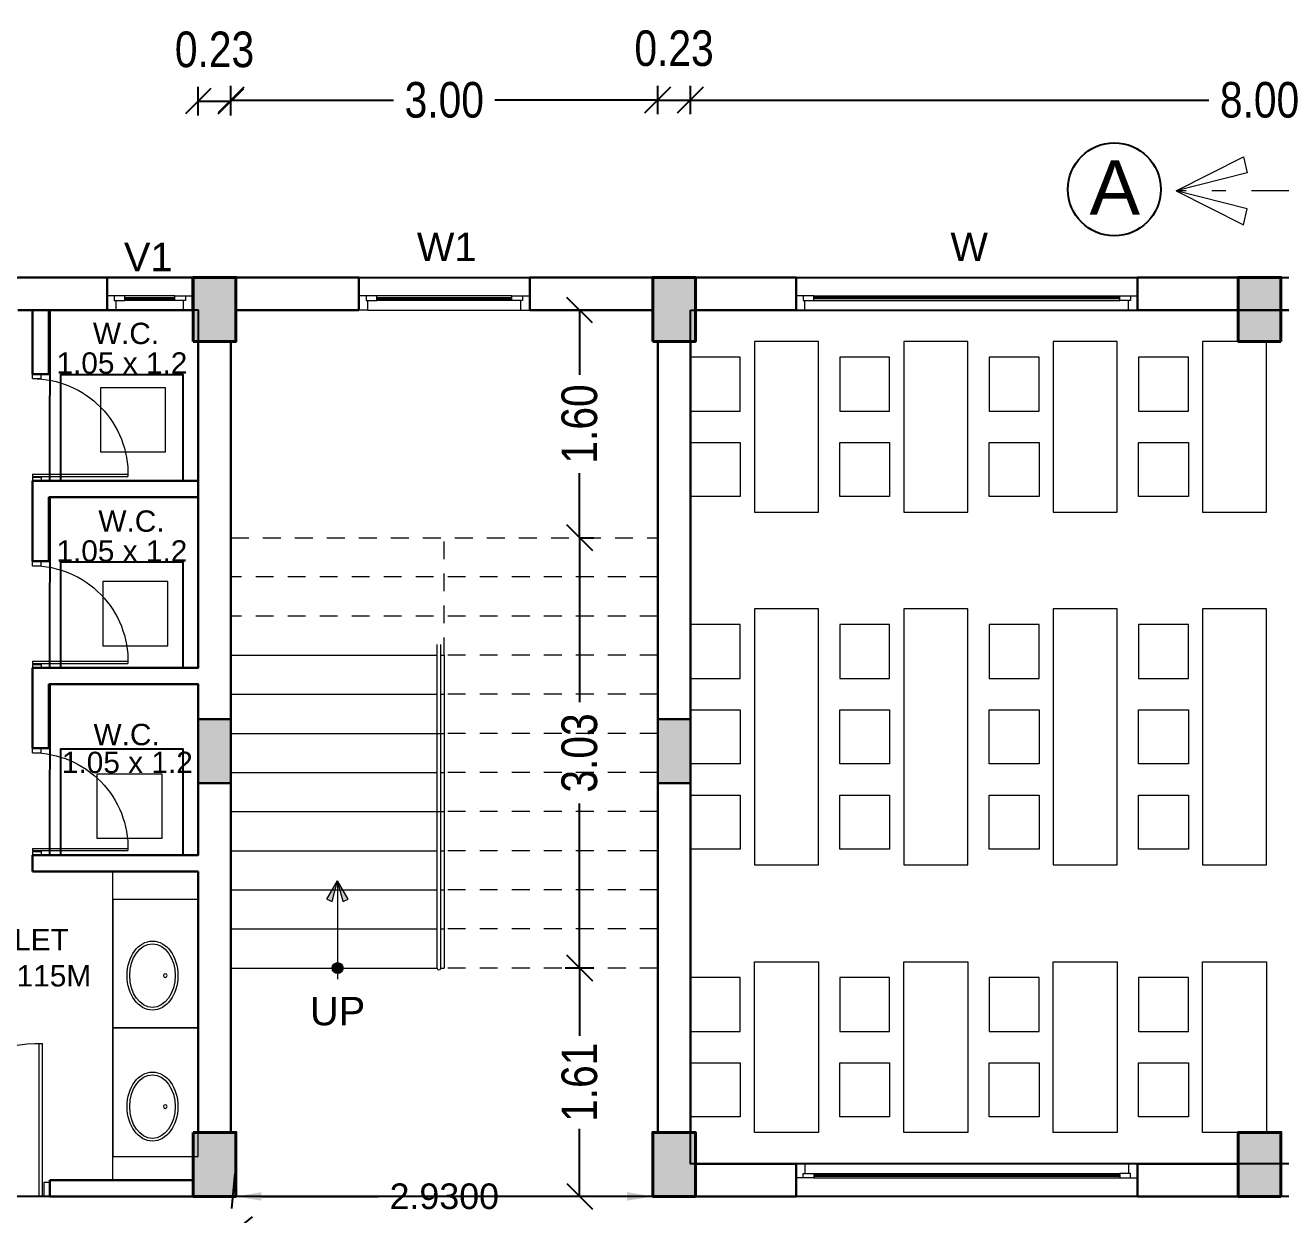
# Model space of a CAD drawing. Header units: metres. Extents: x 2792 to 3145, y -72 to 111.
# Drawn here: x 3003.84 to 3012.67, y -63.76 to -55.4 of the extents above; entities that cross this region are included whole.
import ezdxf
from ezdxf.enums import TextEntityAlignment as Align

# ---------------------------------------------------------------- set-up
doc = ezdxf.new("R2010")
doc.units = ezdxf.units.M
doc.header["$MEASUREMENT"] = 0
doc.header["$PDMODE"] = 35
for name, pattern in [('ACAD_ISO12W100', [21, 12, -3, 0, -3, 0, -3]), ('HIDDEN', [0.375, 0.25, -0.125]), ('PHANTOM2', [1.25, 0.625, -0.125, 0.125, -0.125, 0.125, -0.125])]:
    doc.linetypes.add(name, pattern=pattern)
for name, color, linetype, lineweight in [('BEAM', 4, 'Continuous', 30), ('BLK_1_FLR_0_WASH', 55, 'Continuous', 5), ('Col', 2, 'Continuous', 40), ('column', 6, 'Continuous', 9), ('DIM', 7, 'Continuous', 18), ('El', 9, 'Continuous', 20), ('Fittings', 9, 'Continuous', 0), ('Frame', 11, 'Continuous', 20), ('Furn', 80, 'Continuous', 0), ('Hidden', 8, 'HIDDEN', 0), ('JOI', 4, 'Continuous', 20), ('SECTION LINE', 1, 'ACAD_ISO12W100', 0), ('Stair', 52, 'Continuous', 18), ('Text', 7, 'Continuous', 5), ('WALL', 7, 'Continuous', 30)]:
    doc.layers.add(name, color=color, linetype=linetype, lineweight=lineweight)
for name, color, linetype in [('BLK_1_FLR_0_ EXIT_WIDTH_ STAIR', 1, 'Continuous'), ('BLK_1_FLR_0_BLT_UP_AREA', 44, 'Continuous'), ('BLK_1_FLR_0_CARPET_AREA', 56, 'Continuous'), ('BLK_1_FLR_0_REGULAR_ROOM_1', 3, 'Continuous'), ('BLK_1_FLR_0_WATER_CLOSET', 1, 'Continuous'), ('DIST_EXIT', 7, 'Continuous'), ('TOILET_VENTILATION', 6, 'Continuous'), ('WIN', 2, 'Continuous')]:
    doc.layers.add(name, color=color, linetype=linetype)
doc.styles.add('SKR', font='ARIALN.TTF')
doc.styles.get("Standard").update_dxf_attribs({"font": 'arial.ttf'})
doc.styles.add('THILAK', font='arial.ttf', dxfattribs={"height": 8.5})
doc.dimstyles.new('SKR', dxfattribs={"dimtxt": 0.25, "dimasz": 0.18, "dimexe": 0.1, "dimexo": 0.0625, "dimgap": 0.09, "dimtad": 0, "dimzin": 0, "dimdsep": 46, "dimtxsty": 'SKR', "dimblk": 'OBLIQUE', "dimcen": 0.09, "dimclrd": 8, "dimclre": 8, "dimadec": 0, "dimazin": 0, "dimtfac": 1, "dimtofl": 0, "dimtmove": 2, "dimatfit": 3, "dimfxl": 0, "dimtolj": 1, "dimtzin": 0, "dimarcsym": 0})
doc.dimstyles.new('SKR12', dxfattribs={"dimtxt": 0.3, "dimasz": 0.3, "dimexe": 0.3, "dimexo": 0.0625, "dimgap": 0.09, "dimtad": 0, "dimzin": 0, "dimdsep": 46, "dimtxsty": 'SKR', "dimblk": 'OBLIQUE', "dimcen": 0.09, "dimclrd": 8, "dimclre": 8, "dimadec": 0, "dimazin": 0, "dimtfac": 1, "dimtofl": 0, "dimtmove": 2, "dimatfit": 3, "dimfxl": 0, "dimtolj": 1, "dimtzin": 0, "dimarcsym": 0})
doc.dimstyles.get("Standard").update_dxf_attribs({"dimtxt": 0.18, "dimasz": 0.18, "dimexe": 0.18, "dimexo": 0.0625, "dimgap": 0.09, "dimtad": 0, "dimtih": 1, "dimtoh": 1, "dimdec": 4, "dimzin": 0, "dimdsep": 46, "dimtxsty": 'Standard', "dimcen": 0.09, "dimadec": 0, "dimazin": 0, "dimtfac": 1, "dimtdec": 4, "dimtofl": 0, "dimtmove": 0, "dimatfit": 3, "dimfxl": 0, "dimtolj": 1, "dimtzin": 0, "dimarcsym": 0})

# ---------------------------------------------------------------- blocks, each defined once
blk = doc.blocks.new('Z$W@#478')
h = blk.add_hatch(color=256)
h.paths.add_polyline_path([(0, 0), (0.5, -0.866), (0.259, -0.966)])
h.paths.add_polyline_path([(-0.5, -0.866), (-0.259, -0.966), (0, 0)])
for p, q in [((-0.5, -0.866), (0, 0)), ((-0.259, -0.966), (0, 0)), ((0.5, -0.866), (0, 0)), ((0.259, -0.966), (0, 0)), ((-0.5, -0.866), (-0.259, -0.966)), ((0.259, -0.966), (0.5, -0.866))]:
    blk.add_line(p, q)
blk = doc.blocks.new('A$C7F851B0A')
for p, q in [((1.5, 0), (1.5, 32.24)), ((2.25, 0), (2.25, 32.25)), ((1.2, 3), (0, 3)), ((0, 0), (0, 3)), ((1.2, 0), (1.2, 3)), ((34.5, 0), (34.5, 3)), ((34.5, 3), (36, 3)), ((36, 0), (36, 3)), ((1.2, 0), (0, 0)), ((2.25, 0), (1.5, 0)), ((34.5, 0), (36, 0))]:
    blk.add_line(p, q)
blk.add_arc((2.25, 0), 32.25, 0, 91.3326)
blk = doc.blocks.new('C')
at = {"layer": 'column'}
blk.add_hatch(color=2, dxfattribs=at).paths.add_polyline_path([(0, -450), (300, -450), (300, 0), (0, 0)])
at = {"layer": 'column', "color": 6}
blk.add_lwpolyline([(0, -450), (300, -450), (300, 0), (0, 0)], close=True, dxfattribs=at)
blk = doc.blocks.new('C2')
at = {"layer": 'BEAM'}
blk.add_hatch(color=2, dxfattribs=at).paths.add_polyline_path([(230, 0), (0, 0), (0, -450), (230, -450)])
at = {"layer": 'BEAM', "color": 6}
blk.add_lwpolyline([(0, -450), (230, -450), (230, 0), (0, 0)], close=True, dxfattribs=at)
blk = doc.blocks.new('_Oblique')
at = {"color": 0, "linetype": 'ByBlock', "lineweight": -2}
blk.add_line((-0.5, -0.5), (0.5, 0.5), dxfattribs=at)
blk = doc.blocks.new('*D14')
at = {"layer": 'Defpoints', "color": 0}
for p in [(3005.2879, -55.9322), (3005.2879, -57.9831), (3005.0579, -58.1318)]:
    blk.add_point(p, dxfattribs=at)
at = {"layer": 'DIM', "color": 8, "lineweight": -2}
for p, q in [((3005.0579, -56.0322), (3005.0579, -55.8322)), ((3005.2879, -56.0322), (3005.2879, -55.8322)), ((3005.0579, -55.9322), (3005.2879, -55.9322))]:
    blk.add_line(p, q, dxfattribs=at)
at = {"layer": 'DIM', "color": 8, "lineweight": -2, "xscale": 0.18, "yscale": 0.18, "zscale": 0.18, "rotation": 180}
blk.add_blockref('_Oblique', (3005.0579, -55.9322), dxfattribs=at)
at = {"layer": 'DIM', "color": 8, "lineweight": -2, "xscale": 0.18, "yscale": 0.18, "zscale": 0.18}
blk.add_blockref('_Oblique', (3005.2879, -55.9322), dxfattribs=at)
at = {"layer": 'DIM', "color": 0, "insert": (3005.1729, -55.5696), "char_height": 0.25, "attachment_point": 5, "style": 'SKR'}
blk.add_mtext('\\A1;0.23', dxfattribs=at)
blk = doc.blocks.new('*D15')
at = {"layer": 'Defpoints', "color": 0}
for p in [(3008.2879, -55.9242), (3008.2879, -57.7407), (3005.2879, -57.9831)]:
    blk.add_point(p, dxfattribs=at)
at = {"layer": 'DIM', "color": 8, "lineweight": -2}
for p, q in [((3005.2879, -56.0242), (3005.2879, -55.8242)), ((3008.2879, -56.0242), (3008.2879, -55.8242)), ((3005.2879, -55.9242), (3006.432, -55.9242)), ((3008.2879, -55.9242), (3007.1439, -55.9242))]:
    blk.add_line(p, q, dxfattribs=at)
at = {"layer": 'DIM', "color": 8, "lineweight": -2, "xscale": 0.18, "yscale": 0.18, "zscale": 0.18, "rotation": 180}
blk.add_blockref('_Oblique', (3005.2879, -55.9242), dxfattribs=at)
at = {"layer": 'DIM', "color": 8, "lineweight": -2, "xscale": 0.18, "yscale": 0.18, "zscale": 0.18}
blk.add_blockref('_Oblique', (3008.2879, -55.9242), dxfattribs=at)
at = {"layer": 'DIM', "color": 0, "insert": (3006.7879, -55.9242), "char_height": 0.25, "attachment_point": 5, "style": 'SKR'}
blk.add_mtext('\\A1;3.00', dxfattribs=at)
blk = doc.blocks.new('*D16')
at = {"layer": 'Defpoints', "color": 0}
for p in [(3008.5179, -55.9242), (3008.2879, -57.7407), (3008.5179, -57.8092)]:
    blk.add_point(p, dxfattribs=at)
at = {"layer": 'DIM', "color": 8, "lineweight": -2}
for p, q in [((3008.2879, -56.0242), (3008.2879, -55.8242)), ((3008.5179, -56.0242), (3008.5179, -55.8242)), ((3008.2879, -55.9242), (3008.5179, -55.9242))]:
    blk.add_line(p, q, dxfattribs=at)
at = {"layer": 'DIM', "color": 8, "lineweight": -2, "xscale": 0.18, "yscale": 0.18, "zscale": 0.18, "rotation": 180}
blk.add_blockref('_Oblique', (3008.2879, -55.9242), dxfattribs=at)
at = {"layer": 'DIM', "color": 8, "lineweight": -2, "xscale": 0.18, "yscale": 0.18, "zscale": 0.18}
blk.add_blockref('_Oblique', (3008.5179, -55.9242), dxfattribs=at)
at = {"layer": 'DIM', "color": 0, "insert": (3008.4029, -55.5615), "char_height": 0.25, "attachment_point": 5, "style": 'SKR'}
blk.add_mtext('\\A1;0.23', dxfattribs=at)
blk = doc.blocks.new('*D17')
at = {"layer": 'Defpoints', "color": 0}
for p in [(3016.5179, -55.9242), (3008.5179, -57.8092), (3016.5179, -57.9255)]:
    blk.add_point(p, dxfattribs=at)
at = {"layer": 'DIM', "color": 8, "lineweight": -2}
for p, q in [((3008.5179, -56.0242), (3008.5179, -55.8242)), ((3016.5179, -56.0242), (3016.5179, -55.8242)), ((3008.5179, -55.9242), (3012.1619, -55.9242)), ((3016.5179, -55.9242), (3012.8738, -55.9242))]:
    blk.add_line(p, q, dxfattribs=at)
at = {"layer": 'DIM', "color": 8, "lineweight": -2, "xscale": 0.18, "yscale": 0.18, "zscale": 0.18, "rotation": 180}
blk.add_blockref('_Oblique', (3008.5179, -55.9242), dxfattribs=at)
at = {"layer": 'DIM', "color": 8, "lineweight": -2, "xscale": 0.18, "yscale": 0.18, "zscale": 0.18}
blk.add_blockref('_Oblique', (3016.5179, -55.9242), dxfattribs=at)
at = {"layer": 'DIM', "color": 0, "insert": (3012.5179, -55.9242), "char_height": 0.25, "attachment_point": 5, "style": 'SKR'}
blk.add_mtext('\\A1;8.00', dxfattribs=at)
blk = doc.blocks.new('*D52')
at = {"layer": 'Defpoints', "color": 0}
for p in [(3007.6784, -57.4015), (3007.7385, -57.4015), (3007.6784, -59.0015)]:
    blk.add_point(p, dxfattribs=at)
at = {"layer": 'DIM', "color": 8, "lineweight": -2}
for p, q in [((3007.7385, -57.4015), (3007.8385, -57.4015)), ((3007.7385, -57.4015), (3007.7385, -57.8552)), ((3007.7385, -59.0015), (3007.7385, -58.5478)), ((3007.7385, -59.0015), (3007.8385, -59.0015))]:
    blk.add_line(p, q, dxfattribs=at)
at = {"layer": 'DIM', "color": 8, "lineweight": -2, "xscale": 0.18, "yscale": 0.18, "zscale": 0.18}
for p, rotation in [((3007.7385, -57.4015), 90), ((3007.7385, -59.0015), 270)]:
    blk.add_blockref('_Oblique', p, dxfattribs=dict(at, rotation=rotation))
at = {"layer": 'DIM', "color": 0, "insert": (3007.7385, -58.2015), "char_height": 0.25, "attachment_point": 5, "rotation": 90, "style": 'SKR'}
blk.add_mtext('\\A1;1.60', dxfattribs=at)
blk = doc.blocks.new('*D56')
at = {"layer": 'Defpoints', "color": 0}
for p in [(3007.6784, -59.0015), (3007.7385, -62.0265), (3008.2879, -62.0265)]:
    blk.add_point(p, dxfattribs=at)
at = {"layer": 'DIM', "color": 8, "lineweight": -2}
for p, q in [((3007.7385, -59.0015), (3007.8385, -59.0015)), ((3007.7385, -59.0015), (3007.7385, -60.1578)), ((3007.7385, -62.0265), (3007.7385, -60.8702)), ((3007.8385, -62.0265), (3007.6385, -62.0265))]:
    blk.add_line(p, q, dxfattribs=at)
at = {"layer": 'DIM', "color": 8, "lineweight": -2, "xscale": 0.18, "yscale": 0.18, "zscale": 0.18}
for p, rotation in [((3007.7385, -59.0015), 90), ((3007.7385, -62.0265), 270)]:
    blk.add_blockref('_Oblique', p, dxfattribs=dict(at, rotation=rotation))
at = {"layer": 'DIM', "color": 0, "insert": (3007.7385, -60.514), "char_height": 0.25, "attachment_point": 5, "rotation": 90, "style": 'SKR'}
blk.add_mtext('\\A1;3.03', dxfattribs=at)
blk = doc.blocks.new('*D57')
at = {"layer": 'Defpoints', "color": 0}
for p in [(3008.2879, -62.0265), (3007.7385, -63.6315), (3008.9066, -63.6315)]:
    blk.add_point(p, dxfattribs=at)
at = {"layer": 'DIM', "color": 8, "lineweight": -2}
for p, q in [((3007.8385, -62.0265), (3007.6385, -62.0265)), ((3007.7385, -62.0265), (3007.7385, -62.5021)), ((3007.7385, -63.6315), (3007.7385, -63.1558)), ((3007.8385, -63.6315), (3007.6385, -63.6315))]:
    blk.add_line(p, q, dxfattribs=at)
at = {"layer": 'DIM', "color": 8, "lineweight": -2, "xscale": 0.18, "yscale": 0.18, "zscale": 0.18}
for p, rotation in [((3007.7385, -62.0265), 90), ((3007.7385, -63.6315), 270)]:
    blk.add_blockref('_Oblique', p, dxfattribs=dict(at, rotation=rotation))
at = {"layer": 'DIM', "color": 0, "insert": (3007.7385, -62.829), "char_height": 0.25, "attachment_point": 5, "rotation": 90, "style": 'SKR'}
blk.add_mtext('\\A1;1.61', dxfattribs=at)
blk = doc.blocks.new('Z$W@#00390BB8')
blk.add_circle((0, 0.2683), 0.0128)
at = {"extrusion": (0, 0, -1)}
for major_axis, ratio in [((-0.2428, 0), 0.736842), ((-0.2236, 0), 0.714286)]:
    blk.add_ellipse((0, 0.1789), major_axis=major_axis, ratio=ratio, dxfattribs=at)
blk = doc.blocks.new('*D248')
at = {"layer": 'BLK_1_FLR_0_ EXIT_WIDTH_ STAIR', "color": 0, "lineweight": -2}
for p, q in [((3005.3229, -63.569), (3005.3229, -63.4515)), ((3008.2529, -63.569), (3008.2529, -63.4515)), ((3005.5029, -63.6315), (3006.3231, -63.6315)), ((3008.0729, -63.6315), (3007.2528, -63.6315))]:
    blk.add_line(p, q, dxfattribs=at)
at = {"layer": 'BLK_1_FLR_0_ EXIT_WIDTH_ STAIR', "color": 0}
for points in [[(3005.5029, -63.6015), (3005.5029, -63.6615), (3005.3229, -63.6315)], [(3008.0729, -63.6015), (3008.0729, -63.6615), (3008.2529, -63.6315)]]:
    blk.add_solid(points, dxfattribs=at)
at = {"layer": 'Defpoints', "color": 0}
for p in [(3005.3229, -63.6315), (3005.3229, -63.6315), (3008.2529, -63.6315)]:
    blk.add_point(p, dxfattribs=at)
at = {"layer": 'BLK_1_FLR_0_ EXIT_WIDTH_ STAIR', "color": 0, "insert": (3006.7879, -63.6315), "char_height": 0.18, "attachment_point": 5}
blk.add_mtext('\\A1;2.9300', dxfattribs=at)
blk = doc.blocks.new('*D260')
at = {"layer": 'Defpoints', "color": 0}
for p in [(3005.3229, -63.4065), (3025.0129, -65.3715), (3024.9627, -65.8745)]:
    blk.add_point(p, dxfattribs=at)
at = {"layer": 'DIST_EXIT', "color": 8, "linetype": 'HIDDEN', "lineweight": -2}
for p, q in [((3005.3167, -63.4687), (3005.2429, -64.208)), ((3025.0067, -65.4337), (3024.9329, -66.173))]:
    blk.add_line(p, q, dxfattribs=at)
at = {"layer": 'DIST_EXIT', "color": 8, "linetype": 'PHANTOM2', "lineweight": -2}
for p, q in [((3005.2727, -63.9095), (3014.6263, -64.843)), ((3024.9627, -65.8745), (3015.6091, -64.941))]:
    blk.add_line(p, q, dxfattribs=at)
at = {"layer": 'DIST_EXIT', "color": 8, "lineweight": -2, "xscale": 0.3, "yscale": 0.3, "zscale": 0.3}
for p, rotation in [((3005.2727, -63.9095), 174.3009314214869), ((3024.9627, -65.8745), 354.3009314214869)]:
    blk.add_blockref('_Oblique', p, dxfattribs=dict(at, rotation=rotation))
at = {"layer": 'DIST_EXIT', "color": 0, "insert": (3015.1177, -64.892), "char_height": 0.3, "attachment_point": 5, "rotation": 354.30093, "style": 'SKR'}
blk.add_mtext('\\A1;19.79', dxfattribs=at)

msp = doc.modelspace()

# ---------------------------------------------------------------- hatches: boundary and pattern name
at = {"layer": 'DIM'}
h = msp.add_hatch(color=256, dxfattribs=at)
h.paths.add_polyline_path([(3006.03791, -61.98814, -0.4142136), (3006.07624, -62.02647), (3006.03791, -62.02647)])
h.paths.add_polyline_path([(3006.03791, -61.98814), (3006.03791, -62.02647), (3005.99958, -62.02647, -0.4142136)])
h.paths.add_polyline_path([(3005.99958, -62.02647), (3006.03791, -62.02647), (3006.03791, -62.06481, -0.4142136)])
h.paths.add_polyline_path([(3006.03791, -62.02647), (3006.07624, -62.02647, -0.4142136), (3006.03791, -62.06481)])

# ---------------------------------------------------------------- linework, layer by layer
at = {"color": 2, "linetype": 'ByBlock', "ltscale": 0.05}
msp.add_circle((3011.49684, -56.5522), 0.32691, dxfattribs=at)
at = {"layer": 'BLK_1_FLR_0_BLT_UP_AREA', "color": 24}
msp.add_lwpolyline([(3001.69292, -57.17147), (3056.26292, -57.17147), (3056.26292, -65.67147), (3001.69292, -65.67147)], close=True, dxfattribs=at)
at = {"layer": 'BLK_1_FLR_0_CARPET_AREA', "color": 24}
for points in [[(3008.51791, -57.40147), (3016.51789, -57.40147), (3016.51789, -63.40147), (3008.51791, -63.40147)], [(3056.03292, -63.63147), (3001.92292, -63.63147), (3001.92292, -65.43292), (3056.03292, -65.43292)]]:
    msp.add_lwpolyline(points, close=True, dxfattribs=at)
at = {"layer": 'BLK_1_FLR_0_REGULAR_ROOM_1', "color": 3}
msp.add_lwpolyline([(3008.51791, -57.40147), (3024.74792, -57.40147), (3024.74792, -63.40147), (3008.51791, -63.40147)], close=True, dxfattribs=at)
at = {"layer": 'BLK_1_FLR_0_WASH', "color": 60}
for points in [[(3004.8276, -58.39817), (3004.8276, -57.94817), (3004.3706, -57.94817), (3004.3706, -58.39817)], [(3004.84398, -59.75988), (3004.84398, -59.30988), (3004.38698, -59.30988), (3004.38698, -59.75988)], [(3004.80377, -61.11266), (3004.80377, -60.66266), (3004.34677, -60.66266), (3004.34677, -61.11266)]]:
    msp.add_lwpolyline(points, close=True, dxfattribs=at)
at = {"layer": 'BLK_1_FLR_0_WASH', "color": 55}
for points in [[(3005.05792, -61.54448), (3004.45856, -61.54448), (3004.45814, -62.44748), (3005.05792, -62.44748)], [(3005.05792, -62.44748), (3004.45856, -62.44748), (3004.45814, -63.35049), (3005.05792, -63.35049)]]:
    msp.add_lwpolyline(points, close=True, dxfattribs=at)
at = {"layer": 'BLK_1_FLR_0_WATER_CLOSET', "color": 2}
for points in [[(3005.06042, -57.40147), (3004.01542, -57.40147), (3004.01292, -58.60147), (3005.05792, -58.60147)], [(3005.06042, -58.71647), (3004.01542, -58.71647), (3004.01292, -59.91647), (3005.05792, -59.91647)], [(3005.06042, -60.03147), (3004.01542, -60.03147), (3004.01292, -61.23147), (3005.05792, -61.23147)]]:
    msp.add_lwpolyline(points, close=True, dxfattribs=at)
at = {"layer": 'Col'}
for points in [[(3005.02292, -57.62147), (3005.32292, -57.62147), (3005.32292, -57.17147), (3005.02292, -57.17147)], [(3008.25292, -57.62147), (3008.55292, -57.62147), (3008.55292, -57.17147), (3008.25292, -57.17147)], [(3012.66789, -57.62147), (3012.36789, -57.62147), (3012.36789, -57.17147), (3012.66789, -57.17147)], [(3005.02292, -63.18147), (3005.32292, -63.18147), (3005.32292, -63.63147), (3005.02292, -63.63147)], [(3008.55291, -63.63147), (3008.25291, -63.63147), (3008.25291, -63.18147), (3008.55291, -63.18147)], [(3012.66789, -63.63147), (3012.36789, -63.63147), (3012.36789, -63.18147), (3012.66789, -63.18147)]]:
    msp.add_lwpolyline(points, close=True, dxfattribs=at)
at = {"layer": 'DIM'}
msp.add_line((3006.03791, -61.41253), (3006.03791, -62.10314), dxfattribs=at)
msp.add_circle((3006.03791, -62.02647), 0.03833, dxfattribs=at)
at = {"layer": 'El'}
for p, q in [((3004.41806, -57.17147), (3005.01805, -57.17147)), ((3006.18791, -57.17147), (3007.38791, -57.17147)), ((3011.66039, -57.17147), (3009.26039, -57.17147)), ((3004.89306, -57.30147), (3004.54306, -57.30147)), ((3004.89306, -57.33272), (3004.54306, -57.33272)), ((3005.01806, -57.30147), (3005.01805, -57.30147)), ((3007.26291, -57.30147), (3006.31291, -57.30147)), ((3007.26291, -57.33272), (3006.31291, -57.33272)), ((3007.38791, -57.30147), (3007.38791, -57.30147)), ((3009.38539, -57.30147), (3011.53539, -57.30147)), ((3009.38539, -57.33272), (3011.53539, -57.33272)), ((3004.48056, -57.40147), (3004.95556, -57.40147)), ((3006.25041, -57.40147), (3007.32541, -57.40147)), ((3011.59789, -57.40147), (3009.32289, -57.40147)), ((3004.45792, -63.51647), (3004.45792, -61.34647)), ((3011.59789, -63.40147), (3009.32289, -63.40147)), ((3009.38539, -63.47022), (3011.53539, -63.47022)), ((3009.38539, -63.50147), (3011.53539, -63.50147)), ((3011.66039, -63.63147), (3009.26039, -63.63147))]:
    msp.add_line(p, q, dxfattribs=at)
at = {"layer": 'Fittings'}
for centre in [(3004.7368, -62.07897), (3004.7368, -62.07897), (3004.7368, -62.07897), (3004.7368, -62.99981), (3004.7368, -62.99981), (3004.7368, -62.99981), (3004.7368, -62.99981)]:
    msp.add_ellipse(centre, major_axis=(0, 0.22361), ratio=0.7142857, start_param=3.1415927, end_param=9.424778, dxfattribs=at)
at = {"layer": 'Frame'}
for p, q in [((3004.54306, -57.30147), (3004.41806, -57.30147)), ((3004.46806, -57.30147), (3004.46806, -57.33272)), ((3004.46806, -57.33272), (3004.54306, -57.33272)), ((3004.48056, -57.40147), (3004.48056, -57.33272)), ((3004.54306, -57.33272), (3004.54306, -57.30147)), ((3004.89305, -57.30147), (3005.01805, -57.30147)), ((3004.89306, -57.33272), (3004.89306, -57.30147)), ((3004.96806, -57.33272), (3004.89306, -57.33272)), ((3004.95556, -57.40147), (3004.95556, -57.33272)), ((3004.96806, -57.30147), (3004.96806, -57.33272)), ((3005.01805, -57.30147), (3005.01806, -57.30147)), ((3006.31291, -57.30147), (3006.18791, -57.30147)), ((3006.23791, -57.30147), (3006.23791, -57.33272)), ((3006.23791, -57.33272), (3006.31291, -57.33272)), ((3006.25041, -57.40147), (3006.25041, -57.33272)), ((3006.31291, -57.33272), (3006.31291, -57.30147)), ((3007.26291, -57.33272), (3007.26291, -57.30147)), ((3007.26291, -57.30147), (3007.38791, -57.30147)), ((3007.33791, -57.33272), (3007.26291, -57.33272)), ((3007.32541, -57.40147), (3007.32541, -57.33272)), ((3007.33791, -57.30147), (3007.33791, -57.33272)), ((3009.38539, -57.30147), (3009.26039, -57.30147)), ((3009.31039, -57.30147), (3009.31039, -57.33272)), ((3009.31039, -57.33272), (3009.38539, -57.33272)), ((3009.32289, -57.40147), (3009.32289, -57.33272)), ((3009.38539, -57.33272), (3009.38539, -57.30147)), ((3011.53539, -57.33272), (3011.53539, -57.30147)), ((3011.53539, -57.30147), (3011.66039, -57.30147)), ((3011.61039, -57.33272), (3011.53539, -57.33272)), ((3011.59789, -57.40147), (3011.59789, -57.33272)), ((3011.61039, -57.30147), (3011.61039, -57.33272)), ((3004.48056, -57.40147), (3004.41806, -57.40147)), ((3004.95556, -57.40147), (3005.01806, -57.40147)), ((3006.25041, -57.40147), (3006.18791, -57.40147)), ((3007.32541, -57.40147), (3007.38791, -57.40147)), ((3009.32289, -57.40147), (3009.26039, -57.40147)), ((3011.59789, -57.40147), (3011.66039, -57.40147)), ((3006.73791, -62.02647), (3006.73791, -59.75147)), ((3006.76291, -62.02647), (3006.76291, -59.75147)), ((3009.32289, -63.40147), (3009.26039, -63.40147)), ((3009.32289, -63.40147), (3009.32289, -63.47022)), ((3011.59789, -63.40147), (3011.59789, -63.47022)), ((3011.59789, -63.40147), (3011.66039, -63.40147)), ((3009.38539, -63.50147), (3009.26039, -63.50147)), ((3009.31039, -63.50147), (3009.31039, -63.47022)), ((3009.31039, -63.47022), (3009.38539, -63.47022)), ((3009.38539, -63.47022), (3009.38539, -63.50147)), ((3011.53539, -63.47022), (3011.53539, -63.50147)), ((3011.61039, -63.47022), (3011.53539, -63.47022)), ((3011.53539, -63.50147), (3011.66039, -63.50147)), ((3011.61039, -63.50147), (3011.61039, -63.47022))]:
    msp.add_line(p, q, dxfattribs=at)
msp.add_arc((3006.75041, -62.02647), 0.0125, 180, 0, dxfattribs=at)
at = {"layer": 'Furn'}
for points in [[(3008.96789, -57.62147), (3008.96789, -58.82147), (3009.41789, -58.82147), (3009.41789, -57.62147)], [(3010.01789, -57.62147), (3010.01789, -58.82147), (3010.46789, -58.82147), (3010.46789, -57.62147)], [(3011.06789, -57.62147), (3011.06789, -58.82147), (3011.51789, -58.82147), (3011.51789, -57.62147)], [(3012.11789, -57.62147), (3012.11789, -58.82147), (3012.56789, -58.82147), (3012.56789, -57.62147)], [(3008.86789, -57.73147), (3008.51789, -57.73147), (3008.51789, -58.11147), (3008.86789, -58.11147)], [(3009.91789, -57.73147), (3009.56789, -57.73147), (3009.56789, -58.11147), (3009.91789, -58.11147)], [(3010.96789, -57.73147), (3010.61789, -57.73147), (3010.61789, -58.11147), (3010.96789, -58.11147)], [(3012.01789, -57.73147), (3011.66789, -57.73147), (3011.66789, -58.11147), (3012.01789, -58.11147)], [(3008.86789, -58.71147), (3008.51789, -58.71147), (3008.51789, -58.33147), (3008.86789, -58.33147)], [(3009.91789, -58.71147), (3009.56789, -58.71147), (3009.56789, -58.33147), (3009.91789, -58.33147)], [(3010.96789, -58.71147), (3010.61789, -58.71147), (3010.61789, -58.33147), (3010.96789, -58.33147)], [(3012.01789, -58.71147), (3011.66789, -58.71147), (3011.66789, -58.33147), (3012.01789, -58.33147)], [(3008.96789, -59.50147), (3008.96789, -61.30147), (3009.41789, -61.30147), (3009.41789, -59.50147)], [(3010.01789, -59.50147), (3010.01789, -61.30147), (3010.46789, -61.30147), (3010.46789, -59.50147)], [(3011.06789, -59.50147), (3011.06789, -61.30147), (3011.51789, -61.30147), (3011.51789, -59.50147)], [(3012.11789, -59.50147), (3012.11789, -61.30147), (3012.56789, -61.30147), (3012.56789, -59.50147)], [(3008.86789, -59.61147), (3008.51789, -59.61147), (3008.51789, -59.99147), (3008.86789, -59.99147)], [(3009.91789, -59.61147), (3009.56789, -59.61147), (3009.56789, -59.99147), (3009.91789, -59.99147)], [(3010.96789, -59.61147), (3010.61789, -59.61147), (3010.61789, -59.99147), (3010.96789, -59.99147)], [(3012.01789, -59.61147), (3011.66789, -59.61147), (3011.66789, -59.99147), (3012.01789, -59.99147)], [(3008.86789, -60.59147), (3008.51789, -60.59147), (3008.51789, -60.21147), (3008.86789, -60.21147)], [(3009.91789, -60.59147), (3009.56789, -60.59147), (3009.56789, -60.21147), (3009.91789, -60.21147)], [(3010.96789, -60.59147), (3010.61789, -60.59147), (3010.61789, -60.21147), (3010.96789, -60.21147)], [(3012.01789, -60.59147), (3011.66789, -60.59147), (3011.66789, -60.21147), (3012.01789, -60.21147)], [(3008.86789, -61.19147), (3008.51789, -61.19147), (3008.51789, -60.81147), (3008.86789, -60.81147)], [(3009.91789, -61.19147), (3009.56789, -61.19147), (3009.56789, -60.81147), (3009.91789, -60.81147)], [(3010.96789, -61.19147), (3010.61789, -61.19147), (3010.61789, -60.81147), (3010.96789, -60.81147)], [(3012.01789, -61.19147), (3011.66789, -61.19147), (3011.66789, -60.81147), (3012.01789, -60.81147)], [(3008.96789, -63.18147), (3008.96789, -61.98147), (3009.41789, -61.98147), (3009.41789, -63.18147)], [(3010.01789, -63.18147), (3010.01789, -61.98147), (3010.46789, -61.98147), (3010.46789, -63.18147)], [(3011.06789, -63.18147), (3011.06789, -61.98147), (3011.51789, -61.98147), (3011.51789, -63.18147)], [(3012.11789, -63.18147), (3012.11789, -61.98147), (3012.56789, -61.98147), (3012.56789, -63.18147)], [(3008.86789, -62.09147), (3008.51789, -62.09147), (3008.51789, -62.47147), (3008.86789, -62.47147)], [(3009.91789, -62.09147), (3009.56789, -62.09147), (3009.56789, -62.47147), (3009.91789, -62.47147)], [(3010.96789, -62.09147), (3010.61789, -62.09147), (3010.61789, -62.47147), (3010.96789, -62.47147)], [(3012.01789, -62.09147), (3011.66789, -62.09147), (3011.66789, -62.47147), (3012.01789, -62.47147)], [(3008.86789, -63.07147), (3008.51789, -63.07147), (3008.51789, -62.69147), (3008.86789, -62.69147)], [(3009.91789, -63.07147), (3009.56789, -63.07147), (3009.56789, -62.69147), (3009.91789, -62.69147)], [(3010.96789, -63.07147), (3010.61789, -63.07147), (3010.61789, -62.69147), (3010.96789, -62.69147)], [(3012.01789, -63.07147), (3011.66789, -63.07147), (3011.66789, -62.69147), (3012.01789, -62.69147)]]:
    msp.add_lwpolyline(points, close=True, dxfattribs=at)
at = {"layer": 'Hidden', "ltscale": 0.5}
for p, q in [((3005.28791, -59.00147), (3008.28791, -59.00147)), ((3006.78791, -59.82647), (3006.78791, -59.00147)), ((3008.28791, -59.27647), (3005.28792, -59.27647)), ((3008.28791, -59.55147), (3005.28792, -59.55147)), ((3008.28791, -59.82647), (3006.78791, -59.82647)), ((3008.28791, -60.10147), (3006.78791, -60.10147)), ((3008.28791, -60.37647), (3006.78791, -60.37647)), ((3008.28791, -60.65147), (3006.78791, -60.65147)), ((3008.28791, -60.92647), (3006.78791, -60.92647)), ((3008.28791, -61.20147), (3006.78791, -61.20147)), ((3008.28791, -61.47647), (3006.78791, -61.47647)), ((3008.28791, -61.75147), (3006.78791, -61.75147)), ((3008.28791, -62.02647), (3006.78791, -62.02647))]:
    msp.add_line(p, q, dxfattribs=at)
at = {"layer": 'SECTION LINE', "color": 2, "ltscale": 0.05}
for p, q in [((3011.9308, -56.56287), (3012.40456, -56.32372)), ((3012.40456, -56.32372), (3012.43192, -56.43599)), ((3012.43192, -56.43599), (3011.9308, -56.56287)), ((3011.9308, -56.56287), (3012.40456, -56.80201)), ((3012.43192, -56.68975), (3011.9308, -56.56287)), ((3012.40456, -56.80201), (3012.43192, -56.68975))]:
    msp.add_line(p, q, dxfattribs=at)
at = {"layer": 'SECTION LINE', "color": 2, "ltscale": 0.06}
msp.add_lwpolyline([(3011.9308, -66.57714), (3013.18203, -66.57714), (3013.18203, -56.56287), (3011.9308, -56.56287)], dxfattribs=at)
at = {"layer": 'Stair', "ltscale": 20}
for p, q in [((3005.28791, -59.82647), (3006.73791, -59.82647)), ((3006.76291, -59.82647), (3006.78791, -59.82647)), ((3006.78791, -59.82647), (3006.78791, -62.02647)), ((3005.28791, -60.10147), (3006.73791, -60.10147)), ((3006.76291, -60.10147), (3006.78791, -60.10147)), ((3005.28791, -60.37647), (3006.78791, -60.37647)), ((3006.76291, -60.37647), (3006.78791, -60.37647)), ((3005.28791, -60.65147), (3006.73791, -60.65147)), ((3006.76291, -60.65147), (3006.78791, -60.65147)), ((3005.28791, -60.92647), (3006.78791, -60.92647)), ((3005.28791, -61.20147), (3006.73791, -61.20147)), ((3006.76291, -61.20147), (3006.78791, -61.20147)), ((3005.28791, -61.47647), (3006.73791, -61.47647)), ((3006.76291, -61.47647), (3006.78791, -61.47647)), ((3005.28791, -61.75147), (3006.73791, -61.75147)), ((3006.76291, -61.75147), (3006.78791, -61.75147)), ((3005.28791, -62.02647), (3006.73791, -62.02647)), ((3006.76291, -62.02647), (3006.78791, -62.02647))]:
    msp.add_line(p, q, dxfattribs=at)
at = {"layer": 'TOILET_VENTILATION'}
for points in [[(3004.09089, -58.60147), (3004.95364, -58.60147), (3004.95364, -57.85674), (3004.09089, -57.85674)], [(3004.09089, -59.91647), (3004.95364, -59.91647), (3004.95364, -59.17174), (3004.09089, -59.17174)], [(3004.09089, -61.23147), (3004.95364, -61.23147), (3004.95364, -60.48674), (3004.09089, -60.48674)]]:
    msp.add_lwpolyline(points, close=True, dxfattribs=at)
at = {"layer": 'WALL'}
for p, q in [((3003.79041, -57.17147), (3005.02292, -57.17147)), ((3004.41806, -57.17147), (3004.41806, -57.40147)), ((3005.01805, -57.17147), (3005.01805, -57.40147)), ((3005.32292, -57.17147), (3006.18791, -57.17147)), ((3006.18791, -57.17147), (3006.18791, -57.40147)), ((3007.38791, -57.17147), (3008.25292, -57.17147)), ((3007.38791, -57.17147), (3007.38791, -57.40147)), ((3008.55289, -57.17147), (3009.26039, -57.17147)), ((3009.26039, -57.40147), (3009.26039, -57.17147)), ((3011.66039, -57.17147), (3012.36789, -57.17147)), ((3011.66039, -57.40147), (3011.66039, -57.17147)), ((3003.79041, -57.40147), (3005.02292, -57.40147)), ((3003.89292, -57.85147), (3003.89292, -57.40147)), ((3004.00792, -57.85147), (3004.00792, -57.40147)), ((3005.32291, -57.40147), (3006.18791, -57.40147)), ((3007.38791, -57.40147), (3008.25292, -57.40147)), ((3008.55289, -57.40147), (3009.26039, -57.40147)), ((3011.66039, -57.40147), (3012.66783, -57.40147)), ((3013.3754, -57.40147), (3012.66783, -57.40147)), ((3005.05792, -59.91647), (3005.05792, -57.62147)), ((3005.28792, -63.18147), (3005.28792, -57.62147)), ((3008.2879, -63.18147), (3008.28791, -57.62147)), ((3008.51791, -63.18147), (3008.51791, -57.62147)), ((3004.00792, -57.85147), (3003.89292, -57.85147)), ((3005.05792, -58.60147), (3003.89292, -58.60147)), ((3003.89292, -59.16647), (3003.89292, -58.60147)), ((3005.05792, -58.71647), (3004.00792, -58.71647)), ((3004.00792, -59.16647), (3004.00792, -58.71647)), ((3004.00792, -59.16647), (3003.89292, -59.16647)), ((3005.05792, -59.91647), (3003.89292, -59.91647)), ((3003.89292, -60.48147), (3003.89292, -59.91647)), ((3005.05792, -60.03147), (3004.00792, -60.03147)), ((3004.00792, -60.48147), (3004.00792, -60.03147)), ((3005.05792, -61.23147), (3005.05792, -60.03147)), ((3004.00792, -60.48147), (3003.89292, -60.48147)), ((3005.05792, -61.23147), (3003.89292, -61.23147)), ((3003.89292, -61.34647), (3003.89292, -61.23147)), ((3005.05792, -61.34647), (3003.89292, -61.34647)), ((3005.05792, -63.18147), (3005.05792, -61.34647)), ((3008.55289, -63.40147), (3009.26039, -63.40147)), ((3009.26039, -63.40147), (3009.26039, -63.63147)), ((3011.66039, -63.40147), (3012.36789, -63.40147)), ((3011.66039, -63.40147), (3011.66039, -63.63147)), ((3004.01446, -63.51647), (3004.01446, -63.63147)), ((3004.01446, -63.51647), (3005.02292, -63.51647)), ((3004.01446, -63.63147), (3005.02292, -63.63147)), ((3008.55289, -63.63147), (3009.26039, -63.63147)), ((3011.66039, -63.63147), (3012.36789, -63.63147))]:
    msp.add_line(p, q, dxfattribs=at)
at = {"layer": 'WIN'}
for p, q in [((3004.54306, -57.31397), (3004.89306, -57.31397)), ((3004.54306, -57.32022), (3004.89306, -57.32022)), ((3006.31291, -57.31397), (3007.26291, -57.31397)), ((3006.31291, -57.32022), (3007.26291, -57.32022)), ((3011.53539, -57.31397), (3009.38539, -57.31397)), ((3011.53539, -57.32022), (3009.38539, -57.32022)), ((3011.53539, -63.48272), (3009.38539, -63.48272)), ((3011.53539, -63.48897), (3009.38539, -63.48897))]:
    msp.add_line(p, q, dxfattribs=at)

# ---------------------------------------------------------------- block references
at = {"layer": 'BEAM', "xscale": 0.001, "yscale": 0.001, "zscale": 0.001}
for name, p in [('C', (3005.02285, -57.17147)), ('C', (3008.25285, -57.17147)), ('C', (3012.36783, -57.17147)), ('C2', (3005.05792, -60.27733)), ('C2', (3008.28791, -60.27733)), ('C', (3005.02285, -63.18147)), ('C', (3008.25285, -63.18147)), ('C', (3012.36783, -63.18147))]:
    msp.add_blockref(name, p, dxfattribs=at)
at = {"layer": 'DIM', "xscale": 0.15, "yscale": 0.15, "zscale": 0.15}
msp.add_blockref('Z$W@#478', (3006.03791, -61.41253), dxfattribs=at)
at = {"layer": 'Fittings', "xscale": -1, "rotation": 270}
for p in [(3004.55792, -62.07897), (3004.55792, -62.99981)]:
    msp.add_blockref('Z$W@#00390BB8', p, dxfattribs=at)
at = {"layer": 'Frame'}
for p, xscale, yscale, zscale, rotation in [((3003.89292, -58.60147), 0.0208333333305745, -0.0208333333305745, 0.0208333333305745, 90.00259752161357), ((3003.89292, -59.91647), 0.0208333333305745, -0.0208333333305745, 0.0208333333305745, 90.00259752161357), ((3003.89292, -61.23147), 0.0208333333305745, -0.0208333333305745, 0.0208333333305745, 90.00259752161357), ((3004.01446, -63.63147), 0.0333333933341044, -0.0333333933341044, 0.0333333933341044, 180.0025975216138)]:
    msp.add_blockref('A$C7F851B0A', p, dxfattribs=dict(at, xscale=xscale, yscale=yscale, zscale=zscale, rotation=rotation))

# ---------------------------------------------------------------- texts
at = {"layer": 'JOI'}
for s, p in [('V1', (3004.70703, -57.02746)), ('W1', (3006.80484, -56.95653)), ('W', (3010.47723, -56.95653))]:
    msp.add_text(s, height=0.2, dxfattribs=at).set_placement(p, align=Align.MIDDLE_CENTER)
at = {"layer": 'SECTION LINE', "color": 2, "ltscale": 0.05, "style": 'THILAK'}
msp.add_text('A', height=0.38075, dxfattribs=at).set_placement((3011.3231, -56.72917))
at = {"layer": 'Text'}
for s, p in [('W.C.', (3004.55076, -57.56472)), ('1.05 x 1.2', (3004.5219, -57.77289)), ('W.C.', (3004.58916, -58.88413)), ('1.05 x 1.2', (3004.52167, -59.09418)), ('W.C.', (3004.55515, -60.38433)), ('1.05 x 1.2', (3004.56015, -60.58049)), ('GIRLS TOLET', (3003.46754, -61.82635)), ('3.135 M x 6.115M', (3003.46754, -62.08067))]:
    msp.add_text(s, height=0.15, dxfattribs=at).set_placement(p, align=Align.MIDDLE_CENTER)
msp.add_text('UP', height=0.2, dxfattribs=at).set_placement((3006.03791, -62.22869), align=Align.TOP_CENTER)

# ---------------------------------------------------------------- dimensions: what is measured, and where the dimension line sits
at = {"layer": 'BLK_1_FLR_0_ EXIT_WIDTH_ STAIR'}
dim = msp.add_aligned_dim(p1=(3008.25291, -63.63147), p2=(3005.32292, -63.63147), distance=0, dimstyle='Standard', dxfattribs=at)
dim.commit()
dim.dimension.update_dxf_attribs({"geometry": '*D248', "text_midpoint": (3006.78791, -63.63147)})
at = {"layer": 'DIM'}
for base, p1, p2, picture, middle in [((3005.28792, -55.93222), (3005.05792, -58.13182), (3005.28792, -57.98309), '*D14', (3005.17292, -55.56957)), ((3008.51789, -55.92418), (3008.28791, -57.74072), (3008.51789, -57.80923), '*D16', (3008.4029, -55.56153)), ((3008.28791, -55.92418), (3005.28792, -57.98309), (3008.28791, -57.74072), '*D15', (3006.78791, -55.92418)), ((3016.5179, -55.92418), (3008.51789, -57.80923), (3016.5179, -57.92547), '*D17', (3012.51789, -55.92418))]:
    dim = msp.add_linear_dim(base=base, p1=p1, p2=p2, dimstyle='SKR', override={"dimpost": '\\X'}, dxfattribs=at)
    dim.commit()
    dim.dimension.update_dxf_attribs({"geometry": picture, "text_midpoint": middle})
for base, p1, p2, picture, middle in [((3007.73852, -57.40147), (3007.67841, -59.00147), (3007.67841, -57.40147), '*D52', (3007.73852, -58.20147)), ((3007.7385179002, -62.0264724632), (3007.6784120065, -59.0014724632), (3008.2879059395, -62.0264724632), '*D56', (3007.7385179002, -60.5139724632)), ((3007.7385179002, -63.6314724632), (3008.2879059395, -62.0264724632), (3008.9066380425, -63.6314724632), '*D57', (3007.7385179002, -62.8289724632))]:
    dim = msp.add_linear_dim(base=base, p1=p1, p2=p2, angle=90, dimstyle='SKR', override={"dimpost": '\\X'}, dxfattribs=at)
    dim.commit()
    dim.dimension.update_dxf_attribs({"geometry": picture, "text_midpoint": middle})
at = {"layer": 'DIST_EXIT'}
dim = msp.add_aligned_dim(p1=(3005.32292, -63.40647), p2=(3025.01292, -65.37147), distance=-0.50552, dimstyle='SKR12', override={"dimpost": '\\X', "dimfxl": 75, "dimarcsym": 2}, dxfattribs=at)
dim.commit()
dim.dimension.update_dxf_attribs({"geometry": '*D260', "text_midpoint": (3015.11772, -64.892)})

doc.saveas('drawing.dxf')
